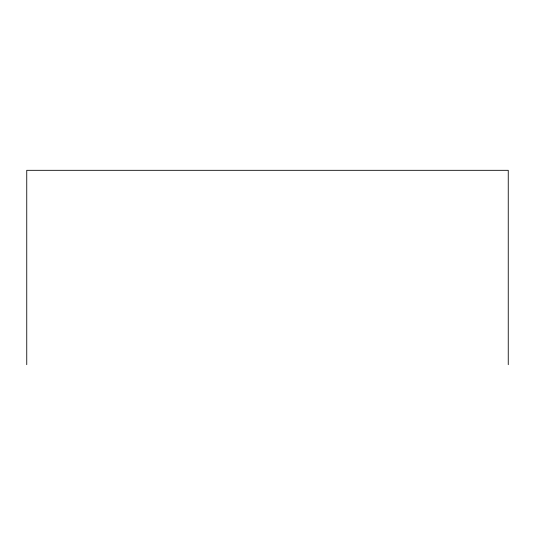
<?xml version="1.0" encoding="UTF-8"?>
<svg xmlns="http://www.w3.org/2000/svg" width="535" height="535" viewBox="0 0 535 535"><rect width="100%" height="100%" fill="white"/><g stroke="black" fill="none" stroke-linecap="round" stroke-linejoin="round"><path stroke-width="0.8" d="M508.25 364.683L508.25 170.317L26.75 170.317L26.75 364.683"/></g></svg>
